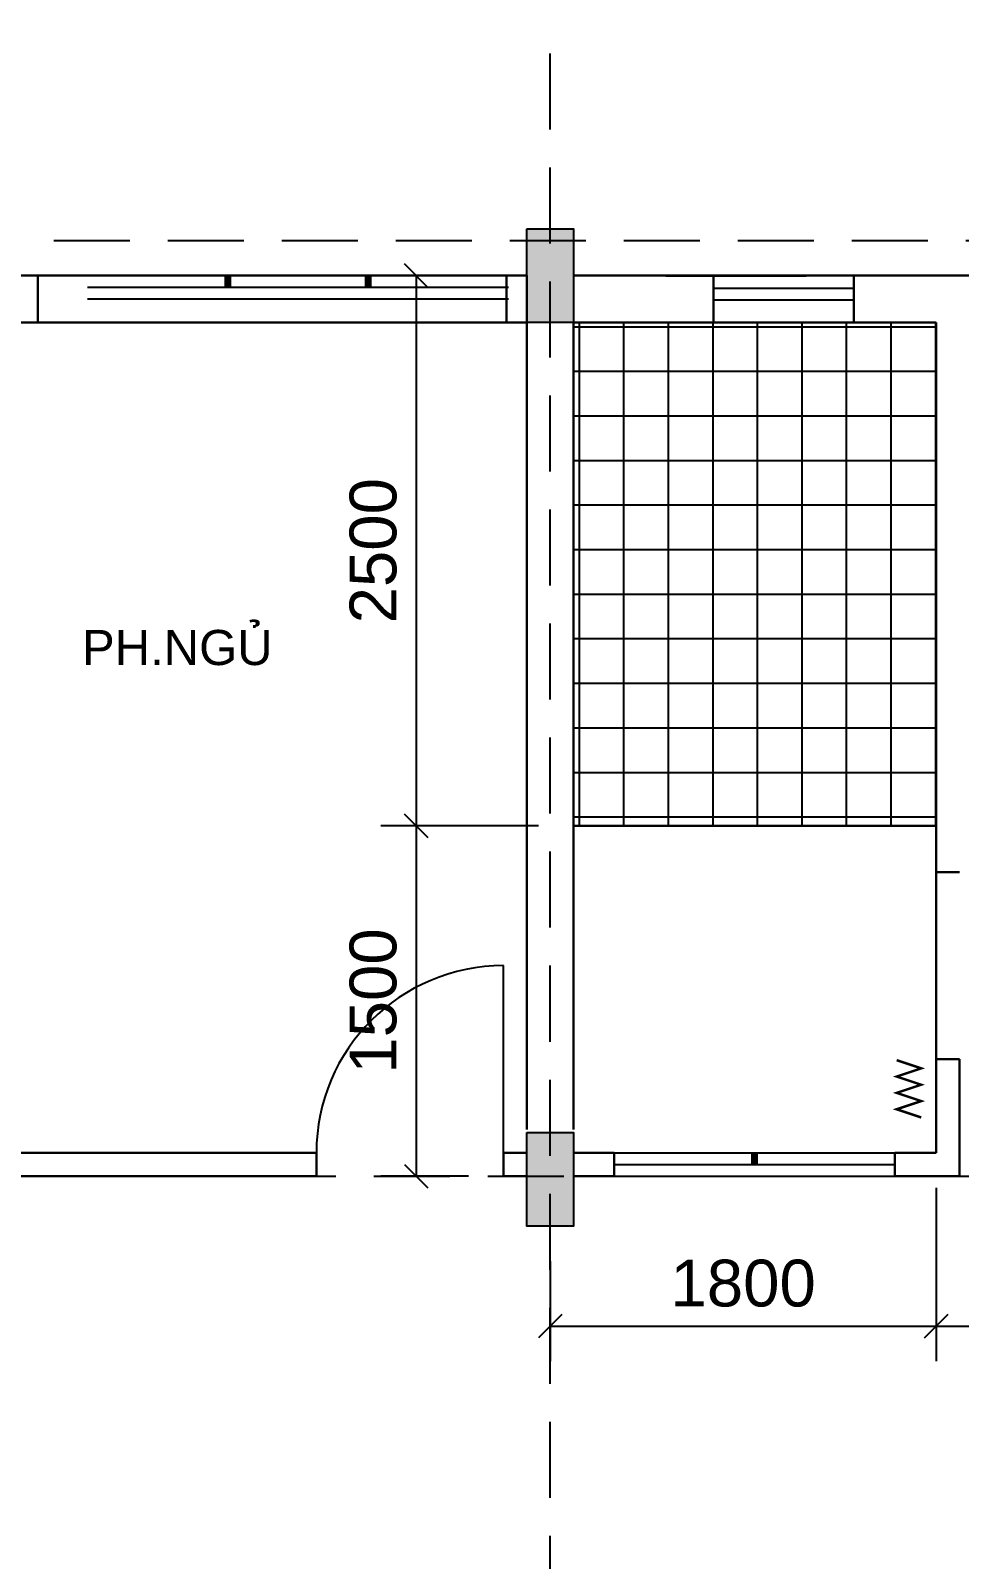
# Model space of a CAD drawing. Extents: x -100 to 171306, y -3236 to 60448.
# Drawn here: x 19729 to 23702, y 13780 to 20316 of the extents above; entities that cross this region are included whole.
import ezdxf

# ---------------------------------------------------------------- set-up
doc = ezdxf.new("R2010")
doc.units = 0
doc.header["$LTSCALE"] = 1300
doc.linetypes.add('HIDDEN', pattern=[0.375, 0.25, -0.125])
doc.layers.get('0').update_dxf_attribs({"linetype": 'CONTINUOUS'})
doc.layers.get('DEFPOINTS').update_dxf_attribs({"linetype": 'CONTINUOUS'})
for name, color, linetype in [('COT', 1, 'CONTINUOUS'), ('CUA', 4, 'CONTINUOUS'), ('HATCH', 5, 'CONTINUOUS'), ('RANH', 2, 'CONTINUOUS'), ('TEXT', 7, 'CONTINUOUS'), ('TIM', 6, 'CONTINUOUS')]:
    doc.layers.add(name, color=color, linetype=linetype)
doc.layers.add('TUONG', color=3, linetype='CONTINUOUS', lineweight=30)
doc.styles.add('VN', font='VHELVEN.TTF')
doc.styles.add('VNI-HELVE', font='VHELVEN.TTF')
doc.dimstyles.new('DIM100S', dxfattribs={"dimscale": 0, "dimtxt": 200, "dimasz": 100, "dimexe": 150, "dimexo": 150, "dimgap": 80, "dimtad": 1, "dimdec": 0, "dimrnd": 50, "dimzin": 0, "dimdsep": 46, "dimtxsty": 'VNI-HELVE', "dimblk1": 'OBLIQUE', "dimblk2": 'OBLIQUE', "dimsah": 1, "dimcen": 0, "dimclrd": 6, "dimclre": 6, "dimclrt": 6, "dimadec": 0, "dimazin": 0, "dimtfac": 1, "dimtdec": 0, "dimtmove": 0, "dimatfit": 3, "dimfxl": 1, "dimtolj": 1, "dimtzin": 0, "dimarcsym": 0})

# ---------------------------------------------------------------- blocks, each defined once
blk = doc.blocks.new('S12A')
at = {"layer": 'CUA', "color": 4, "linetype": 'Continuous'}
for p, q in [((-600, 50), (600, 50)), ((-600, 0), (600, 0)), ((-600, -50), (600, -50))]:
    blk.add_line(p, q, dxfattribs=at)
at = {"layer": 'CUA', "color": 4, "linetype": 'Continuous', "const_width": 30}
blk.add_lwpolyline([(0, 0), (0, 50)], dxfattribs=at)
blk = doc.blocks.new('SX')
at = {"layer": 'CUA', "const_width": 15}
blk.add_lwpolyline([(0, 0), (50, 150), (100, 0), (150, 150), (200, 0), (250, 150), (300, 0), (350, 150)], dxfattribs=at)
blk = doc.blocks.new('PN')
at = {"layer": 'TEXT', "style": 'VN'}
blk.add_text('PH.NGUÛ', height=150, dxfattribs=at).set_placement((-475.5843521677307, -53.53381435963092))
blk = doc.blocks.new('_OBLIQUE')
at = {"color": 0, "linetype": 'ByBlock'}
blk.add_line((-0.5, -0.5), (0.5, 0.5), dxfattribs=at)
blk = doc.blocks.new('*D223')
at = {"layer": 'DEFPOINTS', "color": 0, "linetype": 'Continuous', "transparency": 16777216}
for p in [(23601.84429085376, 15518.71182994834), (21951.84429085737, 15205.42119987794), (23601.84429085376, 14777.55402886785)]:
    blk.add_point(p, dxfattribs=at)
at = {"layer": 'TIM', "color": 6, "linetype": 'Continuous', "lineweight": -2, "transparency": 16777216}
for p, q in [((23601.84429085376, 15368.71182994834), (23601.84429085376, 14627.55402886785)), ((21951.84429085737, 15055.42119987794), (21951.84429085737, 14627.55402886785)), ((21951.84429085737, 14777.55402886785), (23601.84429085376, 14777.55402886785))]:
    blk.add_line(p, q, dxfattribs=at)
at = {"layer": 'TIM', "color": 6, "linetype": 'Continuous', "lineweight": -2, "transparency": 16777216, "xscale": 100, "yscale": 100, "zscale": 100, "rotation": 180}
blk.add_blockref('_OBLIQUE', (21951.84429085737, 14777.55402886785), dxfattribs=at)
at = {"layer": 'TIM', "color": 6, "linetype": 'Continuous', "lineweight": -2, "transparency": 16777216, "xscale": 100, "yscale": 100, "zscale": 100}
blk.add_blockref('_OBLIQUE', (23601.84429085376, 14777.55402886785), dxfattribs=at)
at = {"layer": 'TIM', "color": 6, "linetype": 'Continuous', "transparency": 16777216, "insert": (22776.84429085557, 14960.33954418818), "char_height": 200, "attachment_point": 5, "style": 'VNI-HELVE'}
blk.add_mtext('\\A1;1800', dxfattribs=at)
blk = doc.blocks.new('*D224')
at = {"layer": 'DEFPOINTS', "color": 0, "linetype": 'Continuous', "transparency": 16777216}
for p in [(23601.84429085376, 15368.71182994834), (25251.84429085463, 15205.42119987794), (25251.84429085463, 14777.55402886785)]:
    blk.add_point(p, dxfattribs=at)
at = {"layer": 'TIM', "color": 6, "linetype": 'Continuous', "lineweight": -2, "transparency": 16777216}
for p, q in [((23601.84429085376, 15218.71182994834), (23601.84429085376, 14627.55402886785)), ((25251.84429085463, 15055.42119987794), (25251.84429085463, 14627.55402886785)), ((23601.84429085376, 14777.55402886785), (25251.84429085463, 14777.55402886785))]:
    blk.add_line(p, q, dxfattribs=at)
at = {"layer": 'TIM', "color": 6, "linetype": 'Continuous', "lineweight": -2, "transparency": 16777216, "xscale": 100, "yscale": 100, "zscale": 100, "rotation": 180}
blk.add_blockref('_OBLIQUE', (23601.84429085376, 14777.55402886785), dxfattribs=at)
at = {"layer": 'TIM', "color": 6, "linetype": 'Continuous', "lineweight": -2, "transparency": 16777216, "xscale": 100, "yscale": 100, "zscale": 100}
blk.add_blockref('_OBLIQUE', (25251.84429085463, 14777.55402886785), dxfattribs=at)
at = {"layer": 'TIM', "color": 6, "linetype": 'Continuous', "transparency": 16777216, "insert": (24426.8442908542, 14960.33954418818), "char_height": 200, "attachment_point": 5, "style": 'VNI-HELVE'}
blk.add_mtext('\\A1;1800', dxfattribs=at)
blk = doc.blocks.new('*D227')
at = {"layer": 'DEFPOINTS', "color": 0, "linetype": 'Continuous', "transparency": 16777216}
for p in [(21851.84429085554, 19268.36769528436), (21377.969464641, 16916.54628411724), (22051.84429085787, 16916.54628411724)]:
    blk.add_point(p, dxfattribs=at)
at = {"layer": 'TIM', "color": 6, "linetype": 'Continuous', "lineweight": -2, "transparency": 16777216}
for p, q in [((21701.84429085554, 19268.36769528436), (21227.969464641, 19268.36769528436)), ((21377.969464641, 19268.36769528436), (21377.969464641, 16916.54628411724)), ((21901.84429085787, 16916.54628411724), (21227.969464641, 16916.54628411724))]:
    blk.add_line(p, q, dxfattribs=at)
at = {"layer": 'TIM', "color": 6, "linetype": 'Continuous', "lineweight": -2, "transparency": 16777216, "xscale": 100, "yscale": 100, "zscale": 100}
for p, rotation in [((21377.969464641, 19268.36769528436), 90), ((21377.969464641, 16916.54628411724), 270)]:
    blk.add_blockref('_OBLIQUE', p, dxfattribs=dict(at, rotation=rotation))
at = {"layer": 'TIM', "color": 6, "linetype": 'Continuous', "transparency": 16777216, "insert": (21195.18394932066, 18092.4569897008), "char_height": 200, "attachment_point": 5, "rotation": 90, "style": 'VNI-HELVE'}
blk.add_mtext('\\A1;2500', dxfattribs=at)
blk = doc.blocks.new('*D228')
at = {"layer": 'DEFPOINTS', "color": 0, "linetype": 'Continuous', "transparency": 16777216}
for p in [(21851.84429085787, 16916.54628411724), (21377.969464641, 15418.71182994829), (21751.84429085493, 15418.71182994829)]:
    blk.add_point(p, dxfattribs=at)
at = {"layer": 'TIM', "color": 6, "linetype": 'Continuous', "lineweight": -2, "transparency": 16777216}
for p, q in [((21701.84429085787, 16916.54628411724), (21227.969464641, 16916.54628411724)), ((21377.969464641, 16916.54628411724), (21377.969464641, 15418.71182994829)), ((21601.84429085493, 15418.71182994829), (21227.969464641, 15418.71182994829))]:
    blk.add_line(p, q, dxfattribs=at)
at = {"layer": 'TIM', "color": 6, "linetype": 'Continuous', "lineweight": -2, "transparency": 16777216, "xscale": 100, "yscale": 100, "zscale": 100}
for p, rotation in [((21377.969464641, 16916.54628411724), 90), ((21377.969464641, 15418.71182994829), 270)]:
    blk.add_blockref('_OBLIQUE', p, dxfattribs=dict(at, rotation=rotation))
at = {"layer": 'TIM', "color": 6, "linetype": 'Continuous', "transparency": 16777216, "insert": (21195.18394932066, 16167.62905703276), "char_height": 200, "attachment_point": 5, "rotation": 90, "style": 'VNI-HELVE'}
blk.add_mtext('\\A1;1500', dxfattribs=at)
blk = doc.blocks.new('S18B')
at = {"layer": 'CUA', "color": 4, "linetype": 'Continuous'}
for p, q in [((-900, 100), (900, 100)), ((-900, 50), (900, 50)), ((-900, 0), (900, 0)), ((-900, -100), (900, -100))]:
    blk.add_line(p, q, dxfattribs=at)
at = {"layer": 'CUA', "color": 4, "linetype": 'Continuous', "const_width": 30}
for points in [[(-300, 50), (-300, 100)], [(300, 50), (300, 100)]]:
    blk.add_lwpolyline(points, dxfattribs=at)

msp = doc.modelspace()

# ---------------------------------------------------------------- hatches: boundary and pattern name
at = {"layer": 'HATCH', "linetype": 'Continuous'}
h = msp.add_hatch(dxfattribs=at)
h.set_pattern_fill('NET', color=5, scale=60, style=0)
h.set_pattern_definition([(0, (-212.201042017462, 3.637978807091713e-12), (0, 190.5), []), (90, (-212.201042017462, 3.637978807091713e-12), (-190.5, 1.166437552015814e-14), [])])
h.paths.add_polyline_path([(22051.84429086387, 16916.54628411724), (23601.844290861, 16916.5462841159), (23601.84429086286, 19068.6964726902), (22051.84429086034, 19068.69647268982)])
h.paths.add_polyline_path([(28451.84429086087, 18668.66669174856), (28451.84429086076, 19068.69647268976), (26901.84429085872, 19068.69647269023), (26901.84429085901, 18817.2381402795), (26901.84429085895, 18217.23814027939), (26901.8442908604, 17137.89209090443), (26901.84429086738, 16916.5462841105), (28451.84429085787, 16916.54628410796), (28451.84429085877, 17468.66669174856)])

# ---------------------------------------------------------------- linework, layer by layer
at = {"layer": 'COT', "linetype": 'Continuous'}
for points in [[(21851.84429085554, 19468.03891787891), (22051.84429085554, 19468.03891787891), (22051.84429085554, 19068.69647268982), (21851.84429085554, 19068.69647268982)], [(21851.84429085737, 15604.76364506703), (22051.84429085737, 15604.76364506703), (22051.84429085737, 15205.42119987794), (21851.84429085737, 15205.42119987794)]]:
    msp.add_lwpolyline(points, close=True, dxfattribs=at)
for points in [[(21851.8442908556, 19068.69647268982), (22051.84429085554, 19068.69647268982), (21851.84429085554, 19468.03891787891), (22051.84429085554, 19468.0389178789)], [(21851.84429085743, 15205.42119987794), (22051.84429085737, 15205.42119987794), (21851.84429085737, 15604.76364506703), (22051.84429085737, 15604.76364506702)]]:
    msp.add_solid(points, dxfattribs=at)
at = {"layer": 'CUA', "color": 4, "linetype": 'Continuous'}
for p, q in [((22445.94013760428, 19268.00597918682), (23045.94013760428, 19268.00597918682)), ((22650.34879421872, 19215.02271144262), (23250.34879421872, 19215.02271144262)), ((22650.34879421872, 19165.02271144262), (23250.34879421872, 19165.02271144262)), ((21751.84429085487, 15518.71182994834), (21751.84429085487, 16318.71182994834))]:
    msp.add_line(p, q, dxfattribs=at)
msp.add_arc((21751.84429085487, 15518.71182994834), 800, 90, 180, dxfattribs=at)
at = {"layer": 'RANH', "color": 2, "linetype": 'HIDDEN'}
for p, q in [((21951.84429085743, 7218.71182994909), (21951.84429085743, 28379.79701372212)), ((11541.94947329303, 19418.71182994904), (64573.03110050604, 19418.71182994904)), ((5597.666431750892, 15418.71182994907), (64573.03110050604, 15418.71182994907))]:
    msp.add_line(p, q, dxfattribs=at)
at = {"layer": 'TUONG', "color": 3}
for p, q in [((21851.84429085737, 19268.71960190808), (19647.68627069989, 19268.71960190805)), ((19760.95566989405, 19068.71960190808), (19760.95566989399, 19268.71960190808)), ((21765.13352900062, 19068.71960190808), (21765.13352900062, 19268.71960190813)), ((21765.1335290005, 19068.71960190808), (21765.1335290005, 19268.71960190813)), ((21851.84429085999, 15618.71182994901), (21851.84429085402, 19268.71960190808)), ((25151.84429085475, 19268.69647269058), (22051.8442908572, 19268.69647268982)), ((25151.84429085475, 19268.69647269058), (22051.8442908572, 19268.69647268982)), ((22650.11798667095, 19067.83702268242), (22649.96598970925, 19267.83696492472)), ((18553.83700835137, 19068.71960190808), (21851.84429085737, 19068.71960190808)), ((22051.84429085463, 19068.69647268982), (23601.84429085714, 19068.69647269023)), ((22051.84429085463, 19068.69647268982), (23601.84429085708, 19068.6964726902)), ((22051.84429085999, 15618.71182994907), (22051.84429085434, 19068.69647268982)), ((23601.84429085483, 16718.6666917187), (23601.84429085686, 19068.6964726902)), ((23601.8442908551, 17518.71182994907), (23601.8442908551, 17518.71182994904)), ((22051.84429085999, 15618.71182994907), (22051.84429085696, 17468.66669174856)), ((23601.84429085376, 15518.71182994834), (23601.84429085411, 15918.66669171867)), ((23701.84429085452, 15418.71182994826), (23701.84429085469, 15918.66669171867)), ((20951.84429085498, 15518.71182994834), (18753.8370083488, 15518.71182994834)), ((20951.84429085487, 15518.71182994834), (20951.84429085487, 15418.71182994829)), ((21851.84429085481, 15518.71182994834), (21751.84429085498, 15518.71182994834)), ((21751.84429085487, 15518.71182994834), (21751.84429085493, 15418.71182994829)), ((22225.79379356134, 15518.71182994834), (22051.84429086011, 15518.71182994832)), ((23601.84429085376, 15518.71182994834), (23425.79379356128, 15518.71182994837)), ((18753.83700834887, 15418.71182994828), (20951.84429085487, 15418.71182994829)), ((21751.84429085498, 15418.71182994829), (21851.84429085487, 15418.71182994832)), ((22051.84429086011, 15418.71182994832), (22225.79379356122, 15418.71182994832)), ((23425.79379356128, 15418.71182994829), (23701.84429085452, 15418.71182994826))]:
    msp.add_line(p, q, dxfattribs=at)
at = {"layer": 'TUONG', "color": 3, "linetype": 'ByBlock'}
for p, q in [((23601.84429085483, 16718.66669171873), (23701.84429085495, 16718.6666917187)), ((23601.84429085423, 15918.6666917187), (23601.84429085483, 16718.66669171873)), ((23601.84429085423, 15918.6666917187), (23701.84429085434, 15918.66669171867)), ((22225.79379356134, 15518.71182994829), (22225.79379356122, 15418.71182994834)), ((23425.79379356128, 15518.71182994834), (23425.79379356128, 15418.71182994834))]:
    msp.add_line(p, q, dxfattribs=at)
at = {"layer": 'TUONG', "color": 3, "linetype": 'Continuous'}
for points in [[(23250.27000371238, 19268.69647269011), (23250.42200067408, 19068.69653044781)], [(22051.84429085787, 16916.54628411724), (23601.844290855, 16916.5462841159)]]:
    msp.add_lwpolyline(points, dxfattribs=at)

# ---------------------------------------------------------------- block references
at = {"layer": 'CUA', "color": 4, "linetype": 'Continuous'}
for name, p in [('S18B', (20873.00978294538, 19168.71960190808)), ('S12A', (22825.79379356128, 15468.71182994834))]:
    msp.add_blockref(name, p, dxfattribs=at)
at = {"layer": 'CUA', "color": 4, "linetype": 'Continuous', "xscale": 0.6999999999970896, "yscale": 0.6999999999970896, "zscale": 0.7, "rotation": 90}
msp.add_blockref('SX', (23538.37489905458, 15669.70870940182), dxfattribs=at)
at = {"layer": 'TEXT', "color": 7}
msp.add_blockref('PN', (20425.10060025733, 17657.33015321692), dxfattribs=at)

# ---------------------------------------------------------------- dimensions: what is measured, and where the dimension line sits
at = {"layer": 'TIM', "color": 6, "linetype": 'Continuous'}
dim = msp.add_linear_dim(base=(21377.969464641, 16916.54628411724), p1=(21851.84429085554, 19268.36769528436), p2=(22051.84429085787, 16916.54628411724), angle=90, text='2500', dimstyle='DIM100S', override={"dimscale": 1}, dxfattribs=at)
dim.commit()
dim.dimension.update_dxf_attribs({"geometry": '*D227', "text_midpoint": (21195.18394932066, 18092.4569897008)})
dim = msp.add_linear_dim(base=(21377.969464641, 15418.71182994829), p1=(21851.84429085787, 16916.54628411724), p2=(21751.84429085493, 15418.71182994829), angle=90, dimstyle='DIM100S', override={"dimscale": 1}, dxfattribs=at)
dim.commit()
dim.dimension.update_dxf_attribs({"geometry": '*D228', "text_midpoint": (21195.18394932066, 16167.62905703276)})
for base, p1, p2, picture, middle in [((23601.84429085376, 14777.55402886785), (21951.84429085737, 15205.42119987794), (23601.84429085376, 15518.71182994834), '*D223', (22776.84429085557, 14960.33954418818)), ((25251.84429085463, 14777.55402886785), (23601.84429085376, 15368.71182994834), (25251.84429085463, 15205.42119987794), '*D224', (24426.8442908542, 14960.33954418818))]:
    dim = msp.add_linear_dim(base=base, p1=p1, p2=p2, text='1800', dimstyle='DIM100S', override={"dimscale": 1}, dxfattribs=at)
    dim.commit()
    dim.dimension.update_dxf_attribs({"geometry": picture, "text_midpoint": middle})

doc.saveas('drawing.dxf')
